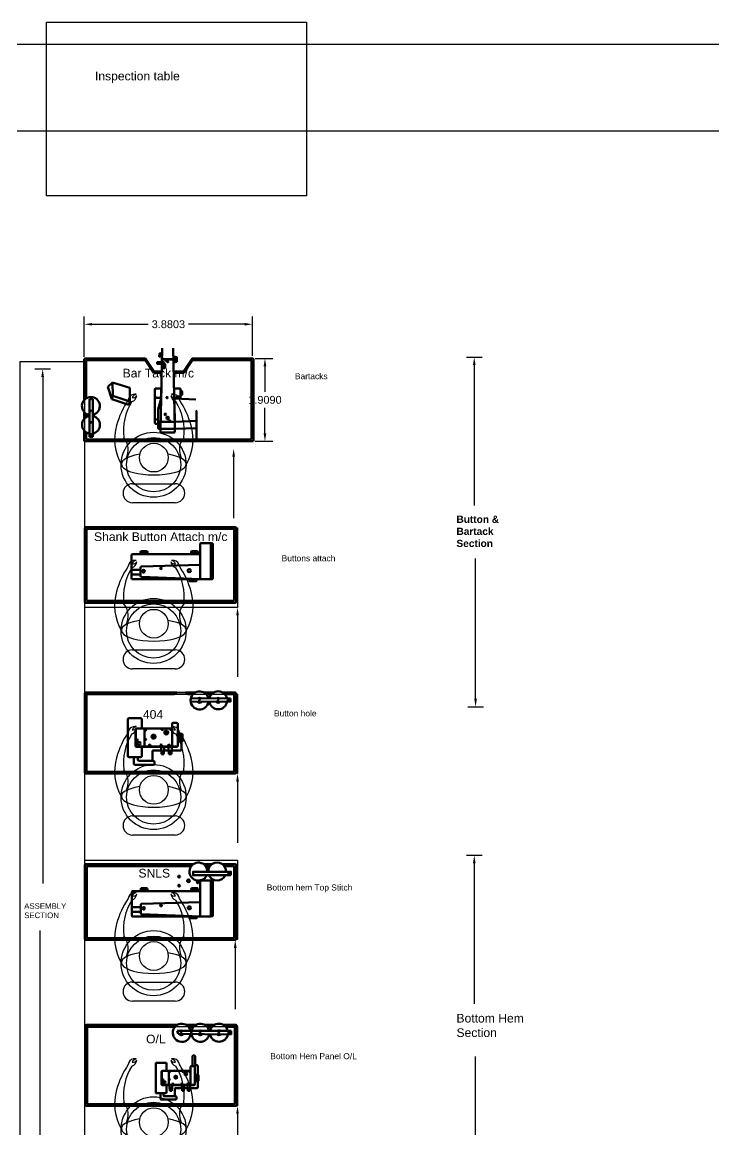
# Model space of a CAD drawing. Header units: feet. Extents: x 200 to 992, y 45 to 257.
# Drawn here: x 378.14 to 394.09, y 189.39 to 214.92 of the extents above; entities that cross this region are included whole.
import ezdxf

# ---------------------------------------------------------------- set-up
doc = ezdxf.new("R2010")
doc.units = ezdxf.units.FT
doc.header["$MEASUREMENT"] = 0
for name, color, linetype in [('404', 207, 'Continuous'), ('assembly operations', 80, 'Continuous'), ('beampillar', 80, 'Continuous'), ('button', 131, 'Continuous'), ('dimension', 100, 'Continuous'), ('machines', 21, 'Continuous'), ('ol mc', 190, 'Continuous'), ('shank', 77, 'Continuous')]:
    doc.layers.add(name, color=color, linetype=linetype)
doc.styles.get("Standard").update_dxf_attribs({"font": 'arial.ttf'})
doc.dimstyles.get("Standard").update_dxf_attribs({"dimtxt": 0.18, "dimasz": 0.18, "dimexe": 0.18, "dimexo": 0.0625, "dimgap": 0.09, "dimtad": 0, "dimtih": 1, "dimtoh": 1, "dimdec": 4, "dimzin": 0, "dimdsep": 46, "dimtxsty": 'Standard', "dimcen": 0.09, "dimadec": 0, "dimazin": 0, "dimtfac": 1, "dimtdec": 4, "dimtofl": 0, "dimtmove": 0, "dimatfit": 3, "dimfxl": 1, "dimtolj": 1, "dimtzin": 0, "dimarcsym": 0})

# ---------------------------------------------------------------- blocks, each defined once
blk = doc.blocks.new('snls block')
at = {"layer": 'machines', "linetype": 'ByBlock', "lineweight": 100}
for p, q in [((54.586, 84.152), (54.586, 84.133)), ((54.586, 84.152), (54.605, 84.152)), ((54.607, 84.133), (54.605, 84.152)), ((54.888, 84.077), (54.681, 84.077)), ((54.889, 83.97), (54.681, 83.97)), ((53.361, 83.553), (53.361, 83.605)), ((53.361, 83.605), (53.517, 83.605)), ((53.378, 83.57), (53.378, 83.605)), ((53.497, 83.533), (53.382, 83.533)), ((53.48, 83.549), (53.398, 83.549)), ((53.501, 83.605), (53.501, 83.57)), ((53.517, 83.605), (53.517, 83.553)), ((54.524, 83.553), (54.524, 83.605)), ((54.524, 83.605), (54.681, 83.605)), ((54.541, 83.57), (54.541, 83.605)), ((54.66, 83.533), (54.545, 83.533)), ((54.643, 83.549), (54.562, 83.549)), ((54.664, 83.605), (54.664, 83.57)), ((54.681, 83.605), (54.681, 83.553))]:
    blk.add_line(p, q, dxfattribs=at)
for points in [[(53.469, 82.981), (55.947, 82.981, 0.414214), (55.968, 83.002), (55.968, 84.703, 0.414214), (55.947, 84.724), (52.502, 84.724, 0.414214), (52.482, 84.703), (52.482, 83.002, 0.414214), (52.502, 82.981), (52.798, 82.981)], [(53.513, 83.023), (55.905, 83.023, 0.414214), (55.926, 83.043), (55.926, 84.662, 0.414214), (55.905, 84.683), (52.544, 84.683, 0.414214), (52.523, 84.662), (52.523, 83.043, 0.414214), (52.544, 83.023), (52.755, 83.023)]]:
    blk.add_lwpolyline(points, format="xyb", dxfattribs=at)
for points in [[(53.063, 83.355), (53.037, 83.355, -0.414214), (53.016, 83.375), (53.016, 84.161, -0.414214), (53.037, 84.182), (53.063, 84.182)], [(53.312, 84.185), (53.063, 84.185), (53.063, 83.355), (53.291, 83.355, 0.414214), (53.312, 83.375)], [(53.312, 84.185), (54.661, 84.131, -0.402601), (54.681, 84.11), (54.681, 83.914, -0.405445), (54.661, 83.893), (53.312, 83.853)], [(53.312, 84.185), (54.868, 84.185, -0.414214), (54.889, 84.164), (54.889, 83.624, -0.414214), (54.868, 83.604), (53.312, 83.604)]]:
    blk.add_lwpolyline(points, format="xyb", close=True, dxfattribs=at)
for points in [[(53.557, 84.185), (53.392, 84.185), (53.392, 84.225), (53.557, 84.225)], [(53.505, 84.185), (53.404, 84.185), (53.404, 84.222), (53.505, 84.222)], [(52.603, 83.237), (53.474, 83.237), (53.474, 83.154), (52.603, 83.154)], [(52.603, 83.237), (53.474, 83.237), (53.474, 83.154), (52.603, 83.154)]]:
    blk.add_lwpolyline(points, close=True, dxfattribs=at)
for points in [[(53.085, 83.023), (53.186, 83.023)], [(53.042, 82.981), (53.23, 82.981)]]:
    blk.add_lwpolyline(points, dxfattribs=at)
for centre, radius in [((53.56, 83.986), 0.0369), ((54.613, 83.999), 0.0303), ((54.212, 83.931), 0.0196), ((53.366, 83.399), 0.0206), ((53.58, 83.365), 0.0285), ((53.796, 83.476), 0.0206), ((53.796, 83.267), 0.0206), ((52.644, 83.202), 0.0219), ((52.644, 83.202), 0.0219)]:
    blk.add_circle(centre, radius, dxfattribs=at)
for centre, radius, start, end in [((53.382, 83.553), 0.0208, 180, 270), ((53.398, 83.57), 0.0208, 180, 270), ((53.48, 83.57), 0.0208, 270, 0), ((53.497, 83.553), 0.0208, 270, 0), ((54.545, 83.553), 0.0208, 180, 270), ((54.562, 83.57), 0.0208, 180, 270), ((54.643, 83.57), 0.0208, 270, 0), ((54.66, 83.553), 0.0208, 270, 0), ((52.92, 83.149), 0.207, 25.1747, 154.8253), ((53.35, 83.151), 0.207, 179.1324, 155.4718), ((52.92, 83.149), 0.207, 178.5457, 1.4543)]:
    blk.add_arc(centre, radius, start, end, dxfattribs=at)
blk = doc.blocks.new('bartack')
at = {"layer": 'button', "lineweight": 100}
for p, q in [((52.829, 67.099), (52.829, 63.24)), ((53.075, 67.12), (52.85, 67.12)), ((52.871, 67.058), (52.871, 63.281)), ((53.038, 67.079), (52.892, 67.079)), ((52.931, 67.002), (53.803, 67.002)), ((52.931, 66.919), (52.931, 67.002)), ((53.803, 66.919), (52.931, 66.919)), ((53.502, 67.12), (53.347, 67.12)), ((53.466, 67.079), (53.384, 67.079)), ((54.718, 67.12), (53.779, 67.12)), ((53.803, 67.002), (53.803, 66.919)), ((54.676, 67.079), (53.815, 67.079)), ((54.697, 65.709), (54.697, 67.058)), ((54.738, 65.709), (54.738, 67.099)), ((53.8, 66.484), (53.67, 66.093)), ((53.749, 66.069), (53.879, 66.458)), ((53.8, 66.484), (54.085, 66.578)), ((53.879, 66.458), (53.8, 66.484)), ((54.188, 66.468), (53.879, 66.458)), ((53.879, 66.458), (54.188, 66.468)), ((54.061, 66.069), (54.188, 66.468)), ((54.188, 66.468), (54.085, 66.578)), ((53.67, 66.093), (53.749, 66.069)), ((53.749, 66.069), (54.061, 66.069)), ((54.406, 65.515), (54.697, 65.709)), ((54.738, 65.709), (54.44, 65.505)), ((54.738, 65.709), (54.697, 65.709)), ((53.113, 65.38), (53.113, 65.393)), ((53.134, 65.414), (53.571, 65.414)), ((53.233, 65.414), (53.233, 65.468)), ((53.253, 65.489), (54.028, 65.489)), ((53.279, 65.357), (53.279, 65.414)), ((53.332, 65.414), (53.332, 65.489)), ((53.819, 65.346), (53.571, 65.414)), ((53.828, 65.346), (53.828, 65.489)), ((54.049, 65.468), (54.049, 65.342)), ((54.406, 65.335), (54.406, 65.515)), ((54.44, 65.335), (54.44, 65.505)), ((54.778, 65.376), (54.778, 65.384)), ((54.783, 65.389), (54.816, 65.389)), ((54.816, 65.372), (54.783, 65.372)), ((54.784, 65.347), (54.795, 65.372)), ((54.795, 65.372), (54.795, 65.372)), ((54.795, 65.372), (54.803, 65.372)), ((54.803, 65.372), (54.817, 65.347)), ((54.82, 65.384), (54.82, 65.376)), ((53.03, 65.339), (53.03, 65.049)), ((53.093, 65.36), (53.051, 65.36)), ((53.113, 65.049), (53.113, 65.339)), ((53.113, 65.049), (53.113, 65.339)), ((53.134, 65.36), (54.972, 65.324)), ((53.819, 65.346), (53.134, 65.36)), ((53.279, 65.031), (53.279, 65.357)), ((54.049, 65.342), (53.594, 65.352)), ((53.819, 65.347), (53.819, 65.346)), ((54.515, 65.301), (54.515, 65.266)), ((54.515, 65.266), (54.515, 65.287)), ((54.535, 65.309), (54.524, 65.309)), ((54.574, 65.257), (54.524, 65.257)), ((54.524, 65.257), (54.543, 65.257)), ((54.543, 65.295), (54.543, 65.301)), ((54.574, 65.287), (54.552, 65.287)), ((54.713, 65.066), (54.713, 65.324)), ((54.713, 65.32), (54.713, 65.32)), ((54.713, 65.312), (54.713, 65.078)), ((54.725, 65.065), (54.725, 65.329)), ((54.778, 65.341), (54.778, 65.343)), ((54.783, 65.347), (54.816, 65.347)), ((54.816, 65.337), (54.783, 65.337)), ((54.817, 65.347), (54.784, 65.347)), ((54.785, 65.351), (54.815, 65.351)), ((54.787, 65.354), (54.813, 65.354)), ((54.788, 65.357), (54.812, 65.357)), ((54.79, 65.361), (54.81, 65.361)), ((54.791, 65.364), (54.808, 65.364)), ((54.792, 65.337), (54.792, 65.327)), ((54.793, 65.368), (54.805, 65.368)), ((54.806, 65.337), (54.806, 65.327)), ((54.82, 65.343), (54.82, 65.341)), ((54.832, 65.342), (54.832, 65.327)), ((54.849, 65.342), (54.849, 65.326)), ((53.051, 65.028), (53.093, 65.028)), ((53.114, 65.007), (53.13, 64.55)), ((54.972, 65.066), (53.134, 65.028)), ((53.819, 65.042), (53.134, 65.028)), ((53.279, 65.031), (53.297, 64.53)), ((53.598, 65.037), (54.049, 65.047)), ((53.796, 64.55), (53.819, 65.042)), ((54.028, 64.899), (53.812, 64.899)), ((53.858, 64.976), (53.816, 64.976)), ((53.858, 64.899), (53.858, 64.976)), ((53.889, 64.886), (53.889, 64.899)), ((53.889, 64.899), (53.996, 64.899)), ((53.904, 64.888), (53.904, 64.899)), ((53.904, 64.899), (53.978, 64.899)), ((53.975, 64.865), (53.91, 64.865)), ((53.97, 64.88), (53.912, 64.88)), ((53.978, 64.899), (53.978, 64.888)), ((53.996, 64.899), (53.996, 64.886)), ((54.049, 65.047), (54.049, 64.92)), ((54.406, 64.824), (54.406, 65.054)), ((54.44, 64.835), (54.44, 65.054)), ((54.664, 64.988), (54.645, 65.059)), ((54.765, 64.988), (54.664, 64.988)), ((54.684, 64.988), (54.673, 65.06)), ((54.7, 64.988), (54.696, 65.06)), ((54.714, 64.988), (54.712, 65.06)), ((54.713, 65.078), (54.713, 65.066)), ((54.725, 65.065), (54.725, 64.988)), ((54.739, 64.988), (54.742, 65.061)), ((54.752, 64.988), (54.765, 65.061)), ((54.785, 65.062), (54.765, 64.988)), ((54.697, 64.63), (54.406, 64.824)), ((54.738, 64.63), (54.44, 64.835)), ((54.697, 63.281), (54.697, 64.63)), ((54.697, 64.63), (54.738, 64.63)), ((54.738, 63.24), (54.738, 64.63)), ((52.892, 64.53), (53.516, 64.53)), ((52.85, 63.219), (54.718, 63.219)), ((52.892, 63.261), (54.676, 63.261))]:
    blk.add_line(p, q, dxfattribs=at)
for points in [[(54.617, 65.406), (54.617, 65.434, -0.414214), (54.625, 65.442), (54.642, 65.442, -0.414214), (54.65, 65.434), (54.65, 65.406)], [(54.65, 65.287), (54.65, 65.406), (54.617, 65.406), (54.617, 65.287, 0.414214), (54.625, 65.278), (54.642, 65.278, 0.414214)], [(54.823, 65.376), (54.823, 65.377, -0.414214), (54.827, 65.381), (54.853, 65.381, -0.414214), (54.857, 65.377), (54.857, 65.376, -0.414214), (54.853, 65.372), (54.827, 65.372, -0.414214)], [(54.832, 65.381), (54.832, 65.384, -0.414214), (54.836, 65.388), (54.844, 65.388, -0.414214), (54.849, 65.384), (54.849, 65.381)], [(54.863, 65.346), (54.863, 65.349, 0.414214), (54.858, 65.353), (54.825, 65.353, 0.414214), (54.82, 65.349), (54.82, 65.346, 0.414214), (54.825, 65.342), (54.858, 65.342, 0.414214)]]:
    blk.add_lwpolyline(points, format="xyb", close=True, dxfattribs=at)
blk.add_lwpolyline([(54.849, 65.353), (54.849, 65.372), (54.832, 65.372), (54.832, 65.353)], close=True, dxfattribs=at)
for centre, radius in [((52.972, 66.967), 0.0219), ((53.265, 66.965), 0.0106), ((53.531, 66.965), 0.0106), ((53.845, 65.474), 0.00605), ((54.036, 65.468), 0.00605), ((53.298, 65.149), 0.0145), ((53.365, 65.196), 0.0305), ((53.365, 65.196), 0.00752), ((53.45, 65.25), 0.0191), ((53.836, 65.21), 0.0151), ((53.845, 65.359), 0.00605), ((54.036, 65.359), 0.00605), ((54.59, 65.272), 0.0213), ((54.59, 65.272), 0.0083), ((54.634, 65.294), 0.00605), ((54.661, 65.194), 0.0118), ((54.688, 65.221), 0.0145), ((54.714, 65.235), 0.00605), ((54.741, 65.311), 0.00605), ((53.845, 64.992), 0.00605), ((53.845, 64.962), 0.00605), ((54.036, 64.919), 0.00605)]:
    blk.add_circle(centre, radius, dxfattribs=at)
for centre, radius, start, end in [((53.211, 66.964), 0.207, 10.6443, 169.3557), ((53.641, 66.966), 0.207, 193.0338, 169.952), ((52.85, 67.099), 0.0208, 90, 180), ((52.892, 67.058), 0.0208, 90, 180), ((53.211, 66.964), 0.207, 192.4324, 347.5676), ((54.676, 67.058), 0.0208, 0, 90), ((54.718, 67.099), 0.0208, 0, 90), ((53.134, 65.393), 0.0208, 90, 180), ((53.134, 65.38), 0.0207, 180, 268.8823), ((53.253, 65.468), 0.0208, 90, 180), ((54.028, 65.468), 0.0208, 0, 90), ((54.783, 65.384), 0.00415, 90, 180), ((54.783, 65.376), 0.00415, 180, 270), ((54.816, 65.384), 0.00415, 0, 90), ((54.816, 65.376), 0.00415, 270, 0), ((53.051, 65.339), 0.0208, 90, 180), ((53.093, 65.339), 0.0208, 0, 90), ((53.134, 65.339), 0.0208, 88.8865, 180), ((54.524, 65.301), 0.0083, 90, 180), ((54.524, 65.266), 0.0083, 180, 270), ((54.535, 65.301), 0.0083, 0, 90), ((54.552, 65.295), 0.0083, 180, 270), ((54.783, 65.343), 0.00415, 90, 180), ((54.783, 65.341), 0.00415, 180, 270), ((54.816, 65.343), 0.00415, 0, 90), ((54.816, 65.341), 0.00415, 270, 0), ((53.051, 65.049), 0.0208, 180, 270), ((53.093, 65.049), 0.0208, 270, 0), ((53.134, 65.049), 0.0207, 180, 271.1564), ((53.135, 65.008), 0.0208, 91.1172, 182.0583), ((53.91, 64.886), 0.0208, 180, 270), ((53.912, 64.888), 0.0083, 180, 270), ((53.97, 64.888), 0.0083, 270, 0), ((53.975, 64.886), 0.0208, 270, 0), ((54.028, 64.92), 0.0208, 270, 0), ((52.892, 64.55), 0.0208, 180, 270), ((52.892, 64.551), 0.0208, 182.0583, 270), ((53.516, 64.551), 0.0208, 270, 357.3711), ((52.85, 63.24), 0.0208, 180, 270), ((52.892, 63.281), 0.0208, 180, 270), ((54.676, 63.281), 0.0208, 270, 0), ((54.718, 63.24), 0.0208, 270, 0)]:
    blk.add_arc(centre, radius, start, end, dxfattribs=at)
blk = doc.blocks.new('*D21')
at = {"color": 0, "linetype": 'ByBlock', "lineweight": -2, "transparency": 16777216}
for p, q in [((-139.074, 65.223), (-138.671, 65.223)), ((-138.851, 65.043), (-138.851, 64.45)), ((-138.851, 63.494), (-138.851, 64.086)), ((-139.074, 63.314), (-138.671, 63.314))]:
    blk.add_line(p, q, dxfattribs=at)
at = {"color": 0, "linetype": 'ByBlock', "transparency": 16777216}
for points in [[(-138.881, 65.043), (-138.821, 65.043), (-138.851, 65.223)], [(-138.881, 63.494), (-138.821, 63.494), (-138.851, 63.314)]]:
    blk.add_solid(points, dxfattribs=at)
at = {"layer": 'Defpoints', "color": 0, "linetype": 'ByBlock', "transparency": 16777216}
for p in [(-139.137, 65.223), (-139.137, 63.314), (-138.851, 63.314)]:
    blk.add_point(p, dxfattribs=at)
at = {"color": 0, "linetype": 'ByBlock', "transparency": 16777216, "insert": (-138.851, 64.268), "char_height": 0.18, "attachment_point": 5}
blk.add_mtext('\\A1;1.9090', dxfattribs=at)
blk = doc.blocks.new('*D22')
at = {"color": 0, "linetype": 'ByBlock', "lineweight": -2, "transparency": 16777216}
for p, q in [((-143.017, 65.264), (-143.017, 66.191)), ((-139.137, 65.285), (-139.137, 66.191)), ((-142.837, 66.011), (-141.541, 66.011)), ((-139.317, 66.011), (-140.614, 66.011))]:
    blk.add_line(p, q, dxfattribs=at)
at = {"color": 0, "linetype": 'ByBlock', "transparency": 16777216}
for points in [[(-142.837, 66.041), (-142.837, 65.981), (-143.017, 66.011)], [(-139.317, 66.041), (-139.317, 65.981), (-139.137, 66.011)]]:
    blk.add_solid(points, dxfattribs=at)
at = {"layer": 'Defpoints', "color": 0, "linetype": 'ByBlock', "transparency": 16777216}
for p in [(-139.137, 66.011), (-143.017, 65.202), (-139.137, 65.223)]:
    blk.add_point(p, dxfattribs=at)
at = {"color": 0, "linetype": 'ByBlock', "transparency": 16777216, "insert": (-141.077, 66.011), "char_height": 0.18, "attachment_point": 5}
blk.add_mtext('\\A1;3.8803', dxfattribs=at)
blk = doc.blocks.new('arrow2')
at = {"linetype": 'ByBlock', "lineweight": -2}
blk.add_line((30.144, 77.655), (30.504, 77.655), dxfattribs=at)
blk.add_lwpolyline([(30.324, 77.47), (30.324, 65.792)], dxfattribs=at)
at = {"linetype": 'ByBlock'}
blk.add_solid([(30.293, 77.47), (30.324, 77.655), (30.355, 77.47)], dxfattribs=at)
blk = doc.blocks.new('sewing line')
at = {"linetype": 'ByBlock'}
blk.add_lwpolyline([(-143.89099, 72.97543), (-137.89099, 72.97543), (-137.89099, 68.97543), (-143.89099, 68.97543)], close=True, dxfattribs=at)
for points in [[(-143.00379, 2.03551), (-143.00379, 65.14488), (-144.50379, 65.14488), (-144.50379, 2.03551)], [(-141.90364, 62.3362), (-140.91934, 62.3362)], [(-140.91934, 61.89687), (-141.90364, 61.89687)], [(-141.90364, 58.5062), (-140.91934, 58.5062)], [(-140.91934, 58.06687), (-141.90364, 58.06687)], [(-141.90364, 54.6762), (-140.91934, 54.6762)], [(-140.91934, 54.23687), (-141.90364, 54.23687)], [(-141.90364, 50.8462), (-140.91934, 50.8462)], [(-140.91934, 50.40687), (-141.90364, 50.40687)]]:
    blk.add_lwpolyline(points)
at = {"linetype": 'ByBlock', "lineweight": -2}
for points in [[(-139.57244, 62.95683), (-139.57244, 61.54338)], [(-139.48316, 59.29981), (-139.48316, 57.88635)], [(-139.48316, 55.46981), (-139.48316, 54.05635)], [(-139.53599, 51.63594), (-139.53599, 50.22248)], [(-139.48316, 47.80981), (-139.48316, 46.39635)]]:
    blk.add_lwpolyline(points, dxfattribs=at)
for points in [[(-143.00379, 61.31488), (-139.48316, 61.31488), (-139.48316, 59.48481), (-143.00379, 59.48481)], [(-143.00379, 57.48488), (-139.48316, 57.48488), (-139.48316, 55.65481), (-143.00379, 55.65481)], [(-143.00379, 53.65488), (-139.48316, 53.65488), (-139.48316, 51.82481), (-143.00379, 51.82481)], [(-143.00379, 49.82488), (-139.48316, 49.82488), (-139.48316, 47.99481), (-143.00379, 47.99481)]]:
    blk.add_lwpolyline(points, close=True)
for centre, radius in [((-141.41764, 62.77245), 0.75), ((-141.41764, 62.77245), 0.625), ((-141.41276, 62.93764), 0.3314), ((-141.41764, 58.94245), 0.75), ((-141.41764, 58.94245), 0.625), ((-141.41276, 59.10764), 0.3314), ((-141.41764, 55.11245), 0.75), ((-141.41764, 55.11245), 0.625), ((-141.41276, 55.27764), 0.3314), ((-141.41764, 51.28245), 0.75), ((-141.41764, 51.28245), 0.625), ((-141.41276, 51.44764), 0.3314), ((-141.41764, 47.45245), 0.75), ((-141.41764, 47.45245), 0.625), ((-141.41276, 47.61764), 0.3314)]:
    blk.add_circle(centre, radius)
for centre, radius, start, end in [((-141.86066, 64.25554), 0.14081, 100.122504, 175.609876), ((-141.96501, 64.38234), 0.16061, 285.828882, 355.212594), ((-141.78159, 64.2545), 0.1464, 104.680297, 152.481191), ((-141.88539, 64.40741), 0.08916, 253.018909, 334.439991), ((-141.83096, 63.67739), 0.71883, 89.022524, 94.34402), ((-140.94013, 64.40741), 0.08916, 205.560009, 286.981091), ((-140.86051, 64.38234), 0.16061, 184.787406, 254.171118), ((-140.99456, 63.67739), 0.71883, 85.65598, 90.977476), ((-141.04393, 64.2545), 0.1464, 27.518809, 75.319703), ((-140.96486, 64.25554), 0.14081, 4.390124, 79.877496), ((-140.41115, 63.17624), 1.92771, 145.564527, 164.848863), ((-140.88169, 63.56799), 1.23125, 147.594752, 187.866058), ((-141.94383, 63.56799), 1.23125, 352.133942, 32.405248), ((-142.41437, 63.17624), 1.92771, 15.151137, 34.435473), ((-141.18924, 63.35945), 1.12909, 163.502483, 210.433937), ((-141.63627, 63.35945), 1.12909, 329.566063, 16.497517), ((-142.44409, 63.12202), 0.44097, 332.367472, 38.991579), ((-140.38143, 63.12202), 0.44097, 141.008421, 207.632528), ((-141.90364, 62.11653), 0.21966, 90, 270), ((-140.91934, 62.11653), 0.21966, 270, 90), ((-141.86066, 60.42554), 0.14081, 100.122504, 175.609876), ((-141.96501, 60.55234), 0.16061, 285.828882, 355.212594), ((-141.78159, 60.4245), 0.1464, 104.680297, 152.481191), ((-141.88539, 60.57741), 0.08916, 253.018909, 334.439991), ((-141.83096, 59.84739), 0.71883, 89.022524, 94.34402), ((-140.94013, 60.57741), 0.08916, 205.560009, 286.981091), ((-140.86051, 60.55234), 0.16061, 184.787406, 254.171118), ((-140.99456, 59.84739), 0.71883, 85.65598, 90.977476), ((-141.04393, 60.4245), 0.1464, 27.518809, 75.319703), ((-140.96486, 60.42554), 0.14081, 4.390124, 79.877496), ((-140.41115, 59.34624), 1.92771, 145.564527, 164.848863), ((-140.88169, 59.73799), 1.23125, 147.594752, 187.866058), ((-141.94383, 59.73799), 1.23125, 352.133942, 32.405248), ((-142.41437, 59.34624), 1.92771, 15.151137, 34.435473), ((-141.18924, 59.52945), 1.12909, 163.502483, 210.433937), ((-141.63627, 59.52945), 1.12909, 329.566063, 16.497517), ((-142.44409, 59.29202), 0.44097, 332.367472, 38.991579), ((-140.38143, 59.29202), 0.44097, 141.008421, 207.632528), ((-141.90364, 58.28653), 0.21966, 90, 270), ((-140.91934, 58.28653), 0.21966, 270, 90), ((-141.86066, 56.59554), 0.14081, 100.122504, 175.609876), ((-141.96501, 56.72234), 0.16061, 285.828882, 355.212594), ((-141.78159, 56.5945), 0.1464, 104.680297, 152.481191), ((-141.88539, 56.74741), 0.08916, 253.018909, 334.439991), ((-141.83096, 56.01739), 0.71883, 89.022524, 94.34402), ((-140.94013, 56.74741), 0.08916, 205.560009, 286.981091), ((-140.86051, 56.72234), 0.16061, 184.787406, 254.171118), ((-140.99456, 56.01739), 0.71883, 85.65598, 90.977476), ((-141.04393, 56.5945), 0.1464, 27.518809, 75.319703), ((-140.96486, 56.59554), 0.14081, 4.390124, 79.877496), ((-140.41115, 55.51624), 1.92771, 145.564527, 164.848863), ((-140.88169, 55.90799), 1.23125, 147.594752, 187.866058), ((-141.94383, 55.90799), 1.23125, 352.133942, 32.405248), ((-142.41437, 55.51624), 1.92771, 15.151137, 34.435473), ((-141.18924, 55.69945), 1.12909, 163.502483, 210.433937), ((-141.63627, 55.69945), 1.12909, 329.566063, 16.497517), ((-142.44409, 55.46202), 0.44097, 332.367472, 38.991579), ((-140.38143, 55.46202), 0.44097, 141.008421, 207.632528), ((-141.90364, 54.45653), 0.21966, 90, 270), ((-140.91934, 54.45653), 0.21966, 270, 90), ((-141.86066, 52.76554), 0.14081, 100.122504, 175.609876), ((-141.96501, 52.89234), 0.16061, 285.828882, 355.212594), ((-141.78159, 52.7645), 0.1464, 104.680297, 152.481191), ((-141.88539, 52.91741), 0.08916, 253.018909, 334.439991), ((-141.83096, 52.18739), 0.71883, 89.022524, 94.34402), ((-140.94013, 52.91741), 0.08916, 205.560009, 286.981091), ((-140.86051, 52.89234), 0.16061, 184.787406, 254.171118), ((-140.99456, 52.18739), 0.71883, 85.65598, 90.977476), ((-141.04393, 52.7645), 0.1464, 27.518809, 75.319703), ((-140.96486, 52.76554), 0.14081, 4.390124, 79.877496), ((-140.41115, 51.68624), 1.92771, 145.564527, 164.848863), ((-140.88169, 52.07799), 1.23125, 147.594752, 187.866058), ((-141.94383, 52.07799), 1.23125, 352.133942, 32.405248), ((-142.41437, 51.68624), 1.92771, 15.151137, 34.435473), ((-141.18924, 51.86945), 1.12909, 163.502483, 210.433937), ((-141.63627, 51.86945), 1.12909, 329.566063, 16.497517), ((-142.44409, 51.63202), 0.44097, 332.367472, 38.991579), ((-140.38143, 51.63202), 0.44097, 141.008421, 207.632528), ((-141.90364, 50.62653), 0.21966, 90, 270), ((-140.91934, 50.62653), 0.21966, 270, 90), ((-141.86066, 48.93554), 0.14081, 100.122504, 175.609876), ((-141.96501, 49.06234), 0.16061, 285.828882, 355.212594), ((-141.78159, 48.9345), 0.1464, 104.680297, 152.481191), ((-141.88539, 49.08741), 0.08916, 253.018909, 334.439991), ((-141.83096, 48.35739), 0.71883, 89.022524, 94.34402), ((-140.94013, 49.08741), 0.08916, 205.560009, 286.981091), ((-140.86051, 49.06234), 0.16061, 184.787406, 254.171118), ((-140.99456, 48.35739), 0.71883, 85.65598, 90.977476), ((-141.04393, 48.9345), 0.1464, 27.518809, 75.319703), ((-140.96486, 48.93554), 0.14081, 4.390124, 79.877496), ((-140.41115, 47.85624), 1.92771, 145.564527, 164.848863), ((-140.88169, 48.24799), 1.23125, 147.594752, 187.866058), ((-141.94383, 48.24799), 1.23125, 352.133942, 32.405248), ((-142.41437, 47.85624), 1.92771, 15.151137, 34.435473), ((-141.18924, 48.03945), 1.12909, 163.502483, 210.433937), ((-141.63627, 48.03945), 1.12909, 329.566063, 16.497517), ((-142.44409, 47.80202), 0.44097, 332.367472, 38.991579), ((-140.38143, 47.80202), 0.44097, 141.008421, 207.632528)]:
    blk.add_arc(centre, radius, start, end)
for centre in [(-141.41276, 62.78751), (-141.41276, 58.95751), (-141.41276, 55.12751), (-141.41276, 51.29751), (-141.41276, 47.46751)]:
    blk.add_ellipse(centre, major_axis=(0.75, 0), ratio=0.33333333, start_param=2.01554376, end_param=7.4092342)
at = {"linetype": 'ByBlock'}
for points in [[(-139.5416, 62.95683), (-139.57244, 63.14183), (-139.60327, 62.95683)], [(-139.45233, 59.29981), (-139.48316, 59.48481), (-139.51399, 59.29981)], [(-139.45233, 55.46981), (-139.48316, 55.65481), (-139.51399, 55.46981)], [(-139.50515, 51.63594), (-139.53599, 51.82094), (-139.56682, 51.63594)], [(-139.45233, 47.80981), (-139.48316, 47.99481), (-139.51399, 47.80981)]]:
    blk.add_solid(points, dxfattribs=at)
at = {"layer": '404', "linetype": 'ByBlock', "lineweight": 100}
for p, q in [((-143.0038, 57.50156), (-143.0038, 55.67556)), ((-140.88503, 57.52231), (-142.98305, 57.52231)), ((-142.9623, 57.46006), (-142.9623, 55.71706)), ((-140.93769, 57.48081), (-142.94155, 57.48081)), ((-140.45601, 57.52231), (-140.68419, 57.52231)), ((-140.50936, 57.48081), (-140.63153, 57.48081)), ((-140.0303, 57.52231), (-140.25793, 57.52231)), ((-140.08177, 57.48081), (-140.20458, 57.48081)), ((-139.53855, 57.52231), (-139.82459, 57.52231)), ((-139.58005, 57.48081), (-139.77312, 57.48081)), ((-139.5593, 57.15286), (-139.5593, 57.46006)), ((-139.5178, 57.10901), (-139.5178, 57.50156)), ((-139.64777, 57.30377), (-140.56251, 57.3115)), ((-140.55856, 57.38915), (-139.64777, 57.38677)), ((-139.64777, 57.38677), (-139.64777, 57.30377)), ((-139.5593, 56.39562), (-139.5593, 57.15286)), ((-139.5178, 57.10901), (-139.5178, 56.43816)), ((-142.00872, 56.90076), (-142.00872, 56.0563)), ((-141.71843, 56.92715), (-141.98233, 56.92715)), ((-140.99281, 56.68964), (-141.81088, 56.68964)), ((-141.69204, 56.68964), (-141.69204, 56.90076)), ((-141.62616, 56.68964), (-141.62616, 56.26741)), ((-141.23537, 56.68964), (-141.20084, 56.68964)), ((-141.23537, 56.67115), (-141.23537, 56.68964)), ((-141.20084, 56.68964), (-141.20084, 56.67115)), ((-141.03979, 56.68964), (-141.00527, 56.68964)), ((-141.03979, 56.67115), (-141.03979, 56.68964)), ((-141.00527, 56.68964), (-141.00527, 56.67115)), ((-140.99281, 56.26741), (-140.99281, 56.79716)), ((-140.99281, 56.26741), (-140.99281, 56.68964)), ((-140.96642, 56.82355), (-140.88699, 56.82355)), ((-140.8606, 56.79716), (-140.8606, 56.2938)), ((-141.83727, 56.66325), (-141.83727, 56.2938)), ((-141.82672, 56.68436), (-141.82672, 56.27269)), ((-141.62616, 56.67256), (-141.60219, 56.67256)), ((-141.62616, 56.64351), (-141.62616, 56.67256)), ((-141.60219, 56.64351), (-141.62616, 56.64351)), ((-141.62616, 56.45652), (-141.60219, 56.45652)), ((-141.62616, 56.42747), (-141.62616, 56.45652)), ((-141.59163, 56.662), (-141.59163, 56.65407)), ((-141.59163, 56.44596), (-141.59163, 56.43803)), ((-141.2114, 56.6606), (-141.22481, 56.6606)), ((-141.01582, 56.6606), (-141.02923, 56.6606)), ((-140.8606, 56.56733), (-140.76083, 56.56733)), ((-140.8606, 56.38972), (-140.8606, 56.56733)), ((-140.81775, 56.54004), (-140.79664, 56.54004)), ((-140.81767, 56.52461), (-140.79656, 56.52461)), ((-140.81767, 56.50799), (-140.79656, 56.50799)), ((-140.81767, 56.49375), (-140.79656, 56.49375)), ((-140.81762, 56.56733), (-140.81762, 56.38972)), ((-140.81762, 56.56733), (-140.79651, 56.56733)), ((-140.81716, 56.55546), (-140.79605, 56.55546)), ((-140.81716, 56.47832), (-140.79605, 56.47832)), ((-140.81716, 56.46349), (-140.79605, 56.46349)), ((-140.81716, 56.45044), (-140.79605, 56.45044)), ((-140.81716, 56.43679), (-140.79605, 56.43679)), ((-140.79651, 56.56733), (-140.79651, 56.38972)), ((-140.75027, 56.55677), (-140.75027, 56.40028)), ((-139.5178, 55.67556), (-139.5178, 56.43816)), ((-141.82672, 56.27797), (-140.99281, 56.27797)), ((-141.81088, 56.26741), (-140.99281, 56.26741)), ((-141.69204, 56.0563), (-141.69204, 56.26741)), ((-141.69204, 56.26741), (-141.28542, 56.26741)), ((-141.60219, 56.42747), (-141.62616, 56.42747)), ((-141.60019, 56.26741), (-141.52663, 56.26741)), ((-141.60019, 56.26741), (-141.60019, 56.26741)), ((-141.60019, 56.26741), (-141.60019, 56.26607)), ((-141.60019, 56.26607), (-141.60019, 56.26741)), ((-141.60019, 56.26607), (-141.60019, 56.26607)), ((-141.42856, 56.18302), (-141.43236, 56.18302)), ((-141.355, 56.18302), (-141.42856, 56.18302)), ((-141.24467, 56.18302), (-141.355, 56.18302)), ((-141.24467, 56.16584), (-141.24467, 56.26741)), ((-141.24467, 56.26741), (-141.17111, 56.26741)), ((-141.17111, 56.26741), (-141.17111, 56.16584)), ((-141.07304, 56.18302), (-141.17111, 56.18302)), ((-141.17111, 56.18302), (-141.07304, 56.18302)), ((-141.07304, 56.18302), (-141.14006, 56.18302)), ((-141.07304, 56.16584), (-141.07304, 56.26741)), ((-141.07304, 56.26741), (-140.99949, 56.26741)), ((-140.99949, 56.26741), (-140.99949, 56.16584)), ((-140.94743, 56.18302), (-140.99949, 56.18302)), ((-140.88699, 56.27797), (-140.99281, 56.27797)), ((-140.88699, 56.26741), (-140.99281, 56.26741)), ((-140.91004, 56.18302), (-140.94743, 56.18302)), ((-140.80103, 56.18302), (-140.91004, 56.18302)), ((-140.76083, 56.38972), (-140.8606, 56.38972)), ((-140.81656, 56.42255), (-140.79545, 56.42255)), ((-140.81656, 56.40831), (-140.79545, 56.40831)), ((-140.81656, 56.39703), (-140.79545, 56.39703)), ((-140.77464, 56.38972), (-140.77464, 56.20941)), ((-139.5593, 55.71706), (-139.5593, 56.39562)), ((-141.98233, 56.02991), (-141.71843, 56.02991)), ((-141.87168, 55.87869), (-141.87168, 56.02991)), ((-141.78106, 56.02991), (-141.78106, 55.97056)), ((-141.76966, 56.02991), (-141.71843, 56.02991)), ((-141.75467, 55.94417), (-141.42674, 55.94417)), ((-141.44291, 56.15663), (-141.44291, 56.17246)), ((-141.44291, 56.15663), (-141.44291, 55.94417)), ((-141.24467, 56.17639), (-141.17111, 56.17639)), ((-141.24467, 56.16584), (-141.17111, 56.16584)), ((-141.2358, 56.16584), (-141.17997, 56.16584)), ((-141.2358, 56.10207), (-141.2358, 56.16584)), ((-141.17997, 56.10207), (-141.2358, 56.10207)), ((-141.22668, 56.16584), (-141.22668, 56.10207)), ((-141.21755, 56.16584), (-141.21755, 56.10207)), ((-141.20881, 56.16584), (-141.20881, 56.10207)), ((-141.20044, 56.16584), (-141.20044, 56.10207)), ((-141.19056, 56.16584), (-141.19056, 56.10207)), ((-141.17997, 56.16584), (-141.17997, 56.10207)), ((-141.07304, 56.17639), (-140.99949, 56.17639)), ((-141.07304, 56.16584), (-140.99949, 56.16584)), ((-141.06341, 56.16584), (-141.00758, 56.16584)), ((-141.06341, 56.10207), (-141.06341, 56.16584)), ((-141.00758, 56.10207), (-141.06341, 56.10207)), ((-141.05294, 56.16584), (-141.05294, 56.10207)), ((-141.04124, 56.16584), (-141.04124, 56.10207)), ((-141.03016, 56.16584), (-141.03016, 56.10207)), ((-141.01908, 56.16584), (-141.01908, 56.10207)), ((-141.00758, 56.16584), (-141.00758, 56.10207)), ((-142.94155, 55.69631), (-139.58005, 55.69631)), ((-141.50831, 55.8523), (-141.84529, 55.8523)), ((-141.42674, 55.8523), (-141.50831, 55.8523)), ((-141.40035, 55.91778), (-141.40035, 55.87869)), ((-142.98305, 55.65481), (-139.53855, 55.65481))]:
    blk.add_line(p, q, dxfattribs=at)
at = {"layer": '404', "linetype": 'ByBlock'}
for p, q in [((-140.63153, 57.48081), (-140.93769, 57.48081)), ((-140.68419, 57.52231), (-140.88503, 57.52231))]:
    blk.add_line(p, q, dxfattribs=at)
at = {"layer": '404', "linetype": 'ByBlock', "lineweight": 100}
for centre, radius in [((-140.3579, 57.34073), 0.01059), ((-139.92744, 57.34073), 0.01059), ((-139.68889, 57.33882), 0.02189), ((-141.80006, 56.42565), 0.01999), ((-141.41848, 56.50372), 0.04539), ((-141.41848, 56.50372), 0.01815), ((-141.12594, 56.60176), 0.04539), ((-141.12594, 56.60176), 0.01815), ((-141.75282, 56.34941), 0.03449), ((-141.50752, 56.30402), 0.01815), ((-141.24405, 56.30402), 0.01815), ((-141.06416, 56.30402), 0.01815)]:
    blk.add_circle(centre, radius, dxfattribs=at)
for centre, radius, start, end in [((-142.98305, 57.50156), 0.02075, 90, 180), ((-142.94155, 57.46006), 0.02075, 90, 180), ((-140.35697, 57.33997), 0.2075, 13.033836, 349.951975), ((-139.92744, 57.3421), 0.2075, 12.432427, 167.567573), ((-139.58005, 57.46006), 0.02075, 0, 90), ((-139.53855, 57.50156), 0.02075, 0, 90), ((-140.3579, 57.34073), 0.05577, 213.232928, 325.798841), ((-140.3579, 57.34073), 0.05577, 59.041902, 120.658945), ((-139.92744, 57.3421), 0.2075, 190.644339, 349.355661), ((-139.92744, 57.3421), 0.05577, 219.673494, 319.358275), ((-139.92744, 57.3421), 0.05577, 54.353893, 125.346954), ((-141.98233, 56.90076), 0.02639, 90, 180), ((-141.81088, 56.66325), 0.02639, 90, 180), ((-141.71843, 56.90076), 0.02639, 0, 90), ((-140.96642, 56.79716), 0.02639, 90, 180), ((-140.88699, 56.79716), 0.02639, 0, 90), ((-141.60219, 56.662), 0.01056, 360, 90), ((-141.60219, 56.65407), 0.01056, 270, 0), ((-141.60219, 56.44596), 0.01056, 360, 90), ((-141.60219, 56.43803), 0.01056, 270, 0), ((-141.22481, 56.67115), 0.01056, 180, 270), ((-141.2114, 56.67115), 0.01056, 270, 0), ((-141.02923, 56.67115), 0.01056, 180, 270), ((-141.01582, 56.67115), 0.01056, 270, 0), ((-140.76083, 56.55677), 0.01056, 360, 90), ((-141.81088, 56.2938), 0.02639, 180, 270), ((-141.43236, 56.17246), 0.01056, 90, 180), ((-140.88699, 56.2938), 0.02639, 270, 0), ((-140.88699, 56.27269), 0.00528, 270, 90), ((-140.80103, 56.20941), 0.02639, 270, 0), ((-140.76083, 56.40028), 0.01056, 270, 0), ((-141.98233, 56.0563), 0.02639, 180, 270), ((-141.75467, 55.97056), 0.02639, 180, 270), ((-141.71843, 56.0563), 0.02639, 270, 0), ((-141.42674, 55.91778), 0.02639, 0, 90), ((-142.98305, 55.67556), 0.02075, 180, 270), ((-142.94155, 55.71706), 0.02075, 180, 270), ((-141.84529, 55.87869), 0.02639, 180, 270), ((-141.42674, 55.87869), 0.02639, 270, 0), ((-139.58005, 55.71706), 0.02075, 270, 0), ((-139.53855, 55.67556), 0.02075, 270, 0)]:
    blk.add_arc(centre, radius, start, end, dxfattribs=at)
at = {"layer": 'dimension', "linetype": 'ByBlock', "lineweight": -2}
for p, q in [((-134.20488, 65.25424), (-133.84488, 65.25424)), ((-134.17405, 57.19183), (-133.81405, 57.19183)), ((-134.20488, 53.76965), (-133.84488, 53.76965))]:
    blk.add_line(p, q, dxfattribs=at)
for points in [[(-134.02488, 65.06924), (-134.02488, 61.83236)], [(-133.99405, 57.37683), (-133.99405, 60.61371)], [(-134.02488, 53.58465), (-134.02488, 50.34777)], [(-144.03531, 3.12531), (-144.03531, 52.03519)], [(-133.99405, 45.89224), (-133.99405, 49.12913)]]:
    blk.add_lwpolyline(points, dxfattribs=at)
at = {"layer": 'dimension', "linetype": 'ByBlock'}
for points in [[(-134.05571, 65.06924), (-134.02488, 65.25424), (-133.99405, 65.06924)], [(-134.02488, 57.37683), (-133.99405, 57.19183), (-133.96321, 57.37683)], [(-134.05571, 53.58465), (-134.02488, 53.76965), (-133.99405, 53.58465)]]:
    blk.add_solid(points, dxfattribs=at)
at = {"layer": 'machines', "linetype": 'ByBlock', "lineweight": 100}
for p, q in [((-141.6435, 60.18351), (-141.64088, 60.16516)), ((-141.62207, 60.16516), (-141.62207, 60.18351))]:
    blk.add_line(p, q, dxfattribs=at)
at = {"layer": 'ol mc', "linetype": 'ByBlock', "lineweight": 100}
for p, q in [((-142.98776, 49.83803), (-142.98776, 48.01203)), ((-140.869, 49.85878), (-142.96701, 49.85878)), ((-142.94626, 49.79653), (-142.94626, 48.05353)), ((-140.92166, 49.81728), (-142.92551, 49.81728)), ((-140.43998, 49.85878), (-140.66816, 49.85878)), ((-140.49333, 49.81728), (-140.6155, 49.81728)), ((-140.01427, 49.85878), (-140.2419, 49.85878)), ((-140.06574, 49.81728), (-140.18855, 49.81728)), ((-139.52251, 49.85878), (-139.80855, 49.85878)), ((-139.56401, 49.81728), (-139.75709, 49.81728)), ((-139.54326, 49.48933), (-139.54326, 49.79653)), ((-139.50176, 49.44547), (-139.50176, 49.83803)), ((-140.85346, 49.65056), (-140.87204, 49.72647)), ((-140.87204, 49.72647), (-139.63174, 49.72324)), ((-139.63174, 49.64024), (-140.85346, 49.65056)), ((-139.63174, 49.72324), (-139.63174, 49.64024)), ((-139.54326, 48.73209), (-139.54326, 49.48933)), ((-139.50176, 49.44547), (-139.50176, 48.77462)), ((-140.52121, 48.90684), (-140.52121, 49.13513)), ((-140.50046, 49.15588), (-140.48097, 49.15588)), ((-140.46022, 49.13513), (-140.46022, 48.95138)), ((-141.36959, 48.96755), (-141.36959, 48.30355)), ((-141.14134, 48.9883), (-141.34884, 48.9883)), ((-141.23479, 48.7808), (-141.23479, 48.4903)), ((-141.22649, 48.7974), (-141.22649, 48.4737)), ((-140.57079, 48.80155), (-141.21404, 48.80155)), ((-141.12059, 48.80155), (-141.12059, 48.96755)), ((-141.06879, 48.80155), (-141.06879, 48.46955)), ((-141.06879, 48.78811), (-141.04994, 48.78811)), ((-141.06879, 48.76527), (-141.06879, 48.78811)), ((-141.04164, 48.77981), (-141.04164, 48.77357)), ((-140.76151, 48.80155), (-140.73436, 48.80155)), ((-140.76151, 48.78701), (-140.76151, 48.80155)), ((-140.74266, 48.77871), (-140.75321, 48.77871)), ((-140.73436, 48.80155), (-140.73436, 48.78701)), ((-140.60772, 48.80155), (-140.58058, 48.80155)), ((-140.60772, 48.78701), (-140.60772, 48.80155)), ((-140.58888, 48.77871), (-140.59942, 48.77871)), ((-140.58058, 48.80155), (-140.58058, 48.78701)), ((-140.57079, 48.46955), (-140.57079, 48.88609)), ((-140.57079, 48.46955), (-140.57079, 48.80155)), ((-140.55004, 48.90684), (-140.48758, 48.90684)), ((-140.46683, 48.88609), (-140.46683, 48.4903)), ((-140.43947, 48.93063), (-140.41999, 48.93063)), ((-140.39924, 48.90988), (-140.39924, 48.70537)), ((-139.50176, 48.01203), (-139.50176, 48.77462)), ((-141.04994, 48.76527), (-141.06879, 48.76527)), ((-141.06879, 48.61824), (-141.04994, 48.61824)), ((-141.06879, 48.5954), (-141.06879, 48.61824)), ((-141.04994, 48.5954), (-141.06879, 48.5954)), ((-141.04164, 48.60994), (-141.04164, 48.6037)), ((-140.46683, 48.70537), (-140.38838, 48.70537)), ((-140.46683, 48.56572), (-140.46683, 48.70537)), ((-140.38838, 48.56572), (-140.46683, 48.56572)), ((-140.43314, 48.68391), (-140.41654, 48.68391)), ((-140.43307, 48.67178), (-140.41647, 48.67178)), ((-140.43307, 48.65872), (-140.41647, 48.65872)), ((-140.43307, 48.64752), (-140.41647, 48.64752)), ((-140.43303, 48.70537), (-140.43303, 48.56572)), ((-140.43303, 48.70537), (-140.41643, 48.70537)), ((-140.43267, 48.69604), (-140.41607, 48.69604)), ((-140.43267, 48.63539), (-140.41607, 48.63539)), ((-140.43267, 48.62372), (-140.41607, 48.62372)), ((-140.43267, 48.61346), (-140.41607, 48.61346)), ((-140.43267, 48.60273), (-140.41607, 48.60273)), ((-140.4322, 48.59153), (-140.4156, 48.59153)), ((-140.4322, 48.58033), (-140.4156, 48.58033)), ((-140.4322, 48.57147), (-140.4156, 48.57147)), ((-140.41643, 48.70537), (-140.41643, 48.56572)), ((-140.39924, 48.56572), (-140.39924, 48.42394)), ((-140.38008, 48.69707), (-140.38008, 48.57402)), ((-139.54326, 48.05353), (-139.54326, 48.73209)), ((-141.34884, 48.2828), (-141.14134, 48.2828)), ((-141.26184, 48.1639), (-141.26184, 48.2828)), ((-141.22649, 48.47785), (-140.57079, 48.47785)), ((-141.21404, 48.46955), (-140.57079, 48.46955)), ((-141.19059, 48.2828), (-141.19059, 48.23613)), ((-141.18162, 48.2828), (-141.14134, 48.2828)), ((-141.12059, 48.30355), (-141.12059, 48.46955)), ((-141.12059, 48.46955), (-140.80087, 48.46955)), ((-141.04836, 48.38968), (-141.04836, 48.46955)), ((-141.04836, 48.46955), (-140.99053, 48.46955)), ((-141.04836, 48.46955), (-141.04836, 48.46955)), ((-141.04836, 48.46955), (-141.04836, 48.46849)), ((-141.04836, 48.46849), (-141.04836, 48.46955)), ((-141.04836, 48.46849), (-141.04836, 48.46849)), ((-141.04836, 48.39798), (-140.99053, 48.39798)), ((-141.04836, 48.38968), (-140.99053, 48.38968)), ((-141.04055, 48.38968), (-140.99665, 48.38968)), ((-141.04055, 48.33954), (-141.04055, 48.38968)), ((-140.99665, 48.33954), (-141.04055, 48.33954)), ((-141.0333, 48.38968), (-141.0333, 48.33954)), ((-141.02553, 48.38968), (-141.02553, 48.33954)), ((-141.01746, 48.38968), (-141.01746, 48.33954)), ((-141.00939, 48.38968), (-141.00939, 48.33954)), ((-141.00221, 48.38968), (-141.00221, 48.33954)), ((-140.99665, 48.38968), (-140.99665, 48.33954)), ((-140.99053, 48.46955), (-140.99053, 48.38968)), ((-140.9247, 48.38244), (-140.9247, 48.39489)), ((-140.9247, 48.38244), (-140.9247, 48.21538)), ((-140.91341, 48.40319), (-140.9164, 48.40319)), ((-140.85558, 48.40319), (-140.91341, 48.40319)), ((-140.76882, 48.40319), (-140.85558, 48.40319)), ((-140.76882, 48.38968), (-140.76882, 48.46955)), ((-140.76882, 48.46955), (-140.71099, 48.46955)), ((-140.76882, 48.39798), (-140.71099, 48.39798)), ((-140.76882, 48.38968), (-140.71099, 48.38968)), ((-140.76185, 48.38968), (-140.71795, 48.38968)), ((-140.76185, 48.33954), (-140.76185, 48.38968)), ((-140.71795, 48.33954), (-140.76185, 48.33954)), ((-140.75468, 48.38968), (-140.75468, 48.33954)), ((-140.7475, 48.38968), (-140.7475, 48.33954)), ((-140.74062, 48.38968), (-140.74062, 48.33954)), ((-140.73405, 48.38968), (-140.73405, 48.33954)), ((-140.72627, 48.38968), (-140.72627, 48.33954)), ((-140.71795, 48.38968), (-140.71795, 48.33954)), ((-140.71099, 48.46955), (-140.71099, 48.38968)), ((-140.63387, 48.40319), (-140.71099, 48.40319)), ((-140.71099, 48.40319), (-140.63387, 48.40319)), ((-140.63387, 48.40319), (-140.68657, 48.40319)), ((-140.63387, 48.38968), (-140.63387, 48.46955)), ((-140.63387, 48.46955), (-140.57603, 48.46955)), ((-140.63387, 48.39798), (-140.57603, 48.39798)), ((-140.63387, 48.38968), (-140.57603, 48.38968)), ((-140.6263, 48.38968), (-140.5824, 48.38968)), ((-140.6263, 48.33954), (-140.6263, 48.38968)), ((-140.5824, 48.33954), (-140.6263, 48.33954)), ((-140.61807, 48.38968), (-140.61807, 48.33954)), ((-140.60887, 48.38968), (-140.60887, 48.33954)), ((-140.60015, 48.38968), (-140.60015, 48.33954)), ((-140.59144, 48.38968), (-140.59144, 48.33954)), ((-140.5824, 48.38968), (-140.5824, 48.33954)), ((-140.57603, 48.46955), (-140.57603, 48.38968)), ((-140.5351, 48.40319), (-140.57603, 48.40319)), ((-140.48758, 48.47785), (-140.57079, 48.47785)), ((-140.48758, 48.46955), (-140.57079, 48.46955)), ((-140.5057, 48.40319), (-140.5351, 48.40319)), ((-140.41999, 48.40319), (-140.5057, 48.40319)), ((-142.92551, 48.03278), (-139.56401, 48.03278)), ((-140.97612, 48.14315), (-141.24109, 48.14315)), ((-141.16984, 48.21538), (-140.91199, 48.21538)), ((-140.91199, 48.14315), (-140.97612, 48.14315)), ((-140.89124, 48.19463), (-140.89124, 48.1639)), ((-142.96701, 47.99128), (-139.52251, 47.99128))]:
    blk.add_line(p, q, dxfattribs=at)
for centre, radius in [((-140.77917, 49.67719), 0.01059), ((-140.34187, 49.67719), 0.01059), ((-139.91141, 49.67719), 0.01059), ((-139.67286, 49.67528), 0.02189), ((-141.20552, 48.59397), 0.01572), ((-141.16838, 48.53402), 0.02712), ((-140.90549, 48.65536), 0.03569), ((-140.90549, 48.65536), 0.01428), ((-140.67547, 48.73244), 0.03569), ((-140.67547, 48.73244), 0.01428), ((-140.9755, 48.49833), 0.01428), ((-140.76833, 48.49833), 0.01428), ((-140.62689, 48.49833), 0.01428)]:
    blk.add_circle(centre, radius, dxfattribs=at)
for centre, radius, start, end in [((-142.96701, 49.83803), 0.02075, 90, 180), ((-142.92551, 49.79653), 0.02075, 90, 180), ((-140.76858, 49.67719), 0.2075, 13.512598, 351.941839), ((-140.34094, 49.67644), 0.2075, 13.033836, 349.951975), ((-139.91141, 49.67856), 0.2075, 12.432427, 167.567573), ((-139.56401, 49.79653), 0.02075, 0, 90), ((-139.52251, 49.83803), 0.02075, 0, 90), ((-140.77917, 49.67719), 0.05577, 208.779902, 330.251867), ((-140.77917, 49.67719), 0.05577, 61.415125, 118.285722), ((-140.34187, 49.67719), 0.05577, 213.232928, 325.798841), ((-140.34187, 49.67719), 0.05577, 59.041902, 120.658945), ((-139.91141, 49.67856), 0.2075, 190.644339, 349.355661), ((-139.91141, 49.67856), 0.05577, 219.673494, 319.358275), ((-139.91141, 49.67856), 0.05577, 54.353893, 125.346954), ((-140.50046, 49.13513), 0.02075, 90, 180), ((-140.48097, 49.13513), 0.02075, 0, 90), ((-141.34884, 48.96755), 0.02075, 90, 180), ((-141.21404, 48.7808), 0.02075, 90, 180), ((-141.14134, 48.96755), 0.02075, 0, 90), ((-141.04994, 48.77981), 0.0083, 360, 90), ((-141.04994, 48.77357), 0.0083, 270, 0), ((-140.75321, 48.78701), 0.0083, 180, 270), ((-140.74266, 48.78701), 0.0083, 270, 0), ((-140.59942, 48.78701), 0.0083, 180, 270), ((-140.58888, 48.78701), 0.0083, 270, 0), ((-140.55004, 48.88609), 0.02075, 90, 180), ((-140.48758, 48.88609), 0.02075, 0, 90), ((-140.43947, 48.95138), 0.02075, 180, 270), ((-140.41999, 48.90988), 0.02075, 0, 90), ((-141.04994, 48.60994), 0.0083, 360, 90), ((-141.04994, 48.6037), 0.0083, 270, 0), ((-140.38838, 48.69707), 0.0083, 360, 90), ((-140.38838, 48.57402), 0.0083, 270, 0), ((-141.34884, 48.30355), 0.02075, 180, 270), ((-141.21404, 48.4903), 0.02075, 180, 270), ((-141.14134, 48.30355), 0.02075, 270, 0), ((-140.9164, 48.39489), 0.0083, 90, 180), ((-140.48758, 48.4903), 0.02075, 270, 0), ((-140.48758, 48.4737), 0.00415, 270, 90), ((-140.41999, 48.42394), 0.02075, 270, 0), ((-142.96701, 48.01203), 0.02075, 180, 270), ((-142.92551, 48.05353), 0.02075, 180, 270), ((-141.24109, 48.1639), 0.02075, 180, 270), ((-141.16984, 48.23613), 0.02075, 180, 270), ((-140.91199, 48.19463), 0.02075, 0, 90), ((-140.91199, 48.1639), 0.02075, 270, 0), ((-139.56401, 48.05353), 0.02075, 270, 0), ((-139.52251, 48.01203), 0.02075, 270, 0)]:
    blk.add_arc(centre, radius, start, end, dxfattribs=at)
at = {"layer": 'shank', "linetype": 'ByBlock', "lineweight": 100}
for p, q in [((-141.69619, 60.7841), (-141.58136, 60.7841)), ((-140.53297, 60.7841), (-140.41814, 60.7841)), ((-141.71694, 60.71213), (-141.71694, 60.76335)), ((-141.56061, 60.71213), (-141.71694, 60.71213)), ((-141.70034, 60.71213), (-141.70034, 60.74675)), ((-141.67959, 60.7675), (-141.59796, 60.7675)), ((-141.57721, 60.74675), (-141.57721, 60.71213)), ((-141.56061, 60.76335), (-141.56061, 60.71213)), ((-140.55372, 60.71213), (-140.55372, 60.76335)), ((-140.39739, 60.71213), (-140.55372, 60.71213)), ((-140.53712, 60.71213), (-140.53712, 60.74675)), ((-140.51637, 60.7675), (-140.43474, 60.7675)), ((-140.41399, 60.74675), (-140.41399, 60.71213)), ((-140.39739, 60.76335), (-140.39739, 60.71213)), ((-141.92564, 60.34635), (-141.71729, 60.34635)), ((-141.92473, 60.24013), (-141.71729, 60.24013)), ((-141.62207, 60.16516), (-141.64088, 60.16516))]:
    blk.add_line(p, q, dxfattribs=at)
for points in [[(-140.50511, 61.33563), (-142.98304, 61.33563, 0.41421356), (-143.00379, 61.31488), (-143.00379, 59.61338, 0.41421356), (-142.98304, 59.59263), (-139.53854, 59.59263, 0.41421356), (-139.51779, 59.61338), (-139.51779, 61.31488, 0.41421356), (-139.53854, 61.33563), (-140.50511, 61.33563)], [(-140.54889, 61.29413), (-142.94154, 61.29413, 0.41421356), (-142.96229, 61.27338), (-142.96229, 59.65488, 0.41421356), (-142.94154, 59.63413), (-139.58004, 59.63413, 0.41421356), (-139.55929, 59.65488), (-139.55929, 61.27338, 0.41421356), (-139.58004, 61.29413), (-140.54889, 61.29413)]]:
    blk.add_lwpolyline(points, format="xyb", dxfattribs=at)
for points in [[(-140.34779, 60.13213), (-140.09879, 60.13213), (-140.09879, 60.96213), (-140.32704, 60.96213, 0.41421356), (-140.34779, 60.94138)], [(-140.09879, 60.96213), (-140.07286, 60.96213, -0.41421356), (-140.05211, 60.94138), (-140.05211, 60.15536, -0.41421356), (-140.07286, 60.13461), (-140.09879, 60.13461)], [(-140.34779, 60.13213), (-141.90404, 60.13213, -0.41421356), (-141.92479, 60.15288), (-141.92479, 60.69238, -0.41421356), (-141.90404, 60.71313), (-140.34779, 60.71313)], [(-140.34779, 60.13213), (-141.69737, 60.18589, -0.4026014), (-141.71729, 60.20662), (-141.71729, 60.40286, -0.40544502), (-141.69717, 60.4236), (-140.34779, 60.46413)]]:
    blk.add_lwpolyline(points, format="xyb", close=True, dxfattribs=at)
for points in [[(-140.59322, 60.13159), (-140.42787, 60.13159), (-140.42787, 60.09182), (-140.59322, 60.09182)], [(-140.54117, 60.13159), (-140.44012, 60.13159), (-140.44012, 60.09488), (-140.54117, 60.09488)]]:
    blk.add_lwpolyline(points, close=True, dxfattribs=at)
for centre, radius in [((-141.64962, 60.31822), 0.0303), ((-141.2485, 60.38553), 0.0196), ((-140.59629, 60.33046), 0.03686)]:
    blk.add_circle(centre, radius, dxfattribs=at)
for centre, start, end in [((-141.69619, 60.76335), 90, 180), ((-141.58136, 60.76335), 0, 90), ((-140.53297, 60.76335), 90, 180), ((-140.41814, 60.76335), 0, 90), ((-141.67959, 60.74675), 90, 180), ((-141.59796, 60.74675), 0, 90), ((-140.51637, 60.74675), 90, 180), ((-140.43474, 60.74675), 0, 90)]:
    blk.add_arc(centre, 0.02075, start, end, dxfattribs=at)
at = {"rotation": 180}
blk.add_blockref('snls block', (-87.03371, 136.54509), dxfattribs=at)
at = {"layer": 'button', "rotation": 90.00000000000024}
blk.add_blockref('bartack', (-75.8972, 10.48428), dxfattribs=at)
at = {"layer": 'dimension', "linetype": 'ByBlock'}
blk.add_blockref('arrow2', (-174.29967, -12.67442), dxfattribs=at)
at = {"linetype": 'ByBlock', "insert": (-142.7707, 71.83381), "char_height": 0.2, "attachment_point": 1}
blk.add_mtext_dynamic_manual_height_columns('Inspection table', width=3.4853772, gutter_width=1, heights=[0], dxfattribs=at)
at = {"char_height": 0.2, "attachment_point": 1}
for s, width, insert in [('Bar Tack m/c', 1.7662717, (-142.13168, 64.98511)), ('Shank Button Attach m/c', 3.0757485, (-142.79121, 61.214)), ('404', 0.8569993, (-141.66438, 57.11617)), ('SNLS', 0.9053555, (-141.76746, 53.45718)), ('O/L', 0.6997084, (-141.59202, 49.63412))]:
    blk.add_mtext_dynamic_manual_height_columns(s, width=width, gutter_width=1, heights=[0], dxfattribs=dict(at, insert=insert))
at = {"layer": 'assembly operations', "linetype": 'ByBlock', "attachment_point": 1}
for s, insert, char_height, width in [('Bartacks ', (-138.16047, 64.88372), 0.138888, 1.0758355), ('Buttons attach ', (-138.46633, 60.68666), 0.1388878, 1.5857507), ('Button hole ', (-138.64212, 57.11078), 0.1388878, 1.3140811), ('Bottom hem Top Stitch', (-138.8091, 53.09718), 0.1388878, 2.0433414), ('Bottom Hem Panel O/L', (-138.7271, 49.2084), 0.1388878, 2.0725874)]:
    blk.add_mtext(s, dxfattribs=dict(at, insert=insert, char_height=char_height, width=width))
at = {"layer": 'dimension', "linetype": 'ByBlock', "char_height": 0.2, "width": 1.5898977, "attachment_point": 1}
for s, insert in [('{\\fArial|b1|i0|c0|p34;\\H0.83333x;Button &\\PBartack\\PSection}', (-134.43501, 61.59885)), ('Bottom Hem\\PSection', (-134.43501, 50.11426))]:
    blk.add_mtext(s, dxfattribs=dict(at, insert=insert))
at = {"layer": 'dimension', "insert": (-144.40105, 52.66456), "char_height": 0.128744, "attachment_point": 1}
blk.add_mtext_dynamic_manual_height_columns('ASSEMBLY \\PSECTION', width=5.0423814, gutter_width=1, heights=[0], dxfattribs=at)
at = {"linetype": 'ByBlock'}
dim = blk.add_linear_dim(base=(-139.1369664457, 66.0111246531), p1=(-143.0172164457, 65.2018985541), p2=(-139.1369664457, 65.2226485541), dimstyle='Standard', dxfattribs=at)
dim.commit()
dim.dimension.update_dxf_attribs({"geometry": '*D22', "text_midpoint": (-141.0770914457, 66.0111246531)})
dim = blk.add_linear_dim(base=(-138.85108, 63.31365), p1=(-139.13697, 65.22265), p2=(-139.13697, 63.31365), angle=90, dimstyle='Standard', dxfattribs=at)
dim.commit()
dim.dimension.update_dxf_attribs({"geometry": '*D21', "text_midpoint": (-138.85108, 64.26815)})

msp = doc.modelspace()

# ---------------------------------------------------------------- linework, layer by layer
at = {"layer": 'beampillar', "linetype": 'ByBlock'}
for p, q in [((199.8173, 214.41766), (457.29065, 214.41766)), ((199.8173, 212.41766), (457.29065, 212.41766))]:
    msp.add_line(p, q, dxfattribs=at)

# ---------------------------------------------------------------- block references
at = {"layer": 'shank', "linetype": 'ByBlock'}
msp.add_blockref('sewing line', (522.59044, 141.94667), dxfattribs=at)

doc.saveas('drawing.dxf')
